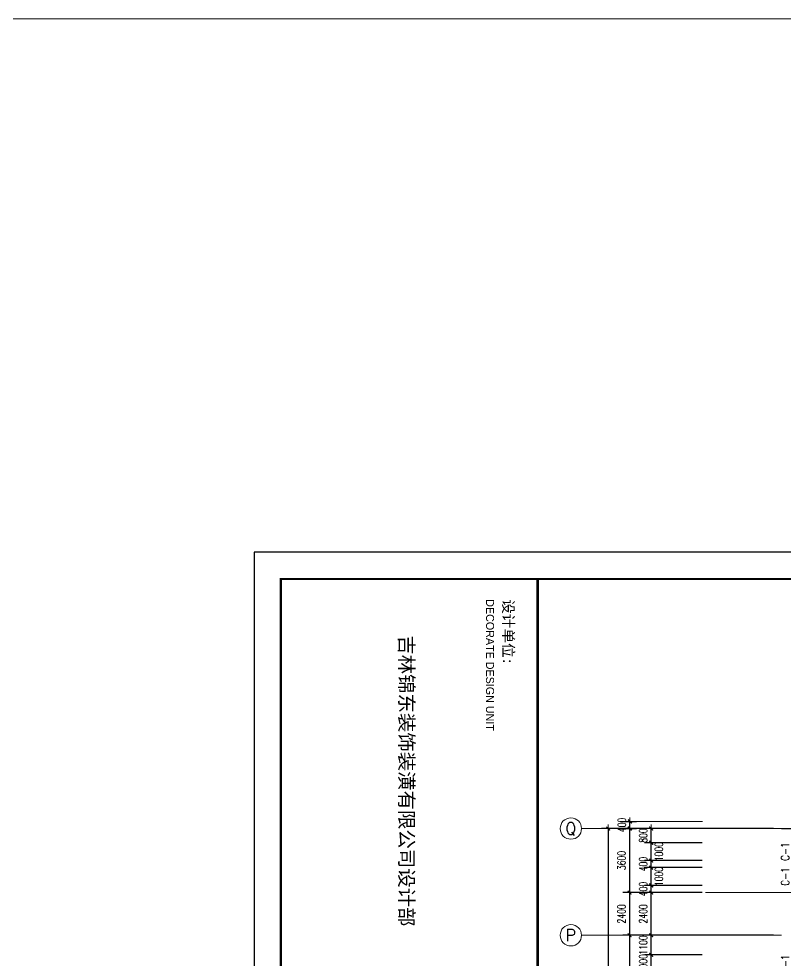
# Model space of a CAD drawing. Extents: x -220435 to 246757, y -381552 to -223577.
# Drawn here: x -79955 to -36897, y -276489 to -223577 of the extents above; entities that cross this region are included whole.
import ezdxf
from ezdxf.enums import TextEntityAlignment as Align

# ---------------------------------------------------------------- set-up
doc = ezdxf.new("R2010")
doc.units = 0
doc.header["$LTSCALE"] = 1500
doc.header["$MEASUREMENT"] = 0
doc.linetypes.add('DOTE', pattern=[2.42, 2, -0.2, 0.02, -0.2])
doc.layers.get('0').update_dxf_attribs({"linetype": 'CONTINUOUS'})
doc.layers.get('DEFPOINTS').update_dxf_attribs({"linetype": 'CONTINUOUS'})
for name, color, linetype in [('AXIS', 7, 'CONTINUOUS'), ('AXIS_TEXT', 7, 'CONTINUOUS'), ('DOTE', 7, 'DOTE'), ('WINDOW_TEXT', 7, 'CONTINUOUS')]:
    doc.layers.add(name, color=color, linetype=linetype)
for name, color, linetype, lineweight in [('PUB_DIM', 7, 'CONTINUOUS', 0), ('WINDOW', 7, 'CONTINUOUS', 0), ('我的', 7, 'CONTINUOUS', 0)]:
    doc.layers.add(name, color=color, linetype=linetype, lineweight=lineweight)
doc.styles.add('_SIMPLEX', font='SIMPLEX.shx', dxfattribs={"width": 0.8})
doc.styles.add('COMPLEX', font='COMPLEX')
doc.styles.add('DIM_FONT', font='TXT.shx', dxfattribs={"width": 0.7})
doc.styles.add('SIMPLEX', font='SIMPLEX.SHX')
doc.dimstyles.new('DIMN150', dxfattribs={"dimscale": 1.5, "dimtxt": 300, "dimasz": 1, "dimexe": 250, "dimexo": 300, "dimgap": 150, "dimtad": 1, "dimdec": 0, "dimzin": 0, "dimdsep": 46, "dimtxsty": 'DIM_FONT', "dimblk": '_DIMX', "dimcen": 0.09, "dimclrt": 7, "dimadec": 0, "dimazin": 0, "dimtfac": 1, "dimtdec": 0, "dimtix": 1, "dimtmove": 2, "dimatfit": 3, "dimldrblk": '_DIMX', "dimfxl": 1, "dimtolj": 1, "dimtzin": 0, "dimarcsym": 0})

# ---------------------------------------------------------------- blocks, each defined once
blk = doc.blocks.new('_DIMX')
blk.add_line((-150, 0), (150, 0))
at = {"const_width": 50}
blk.add_lwpolyline([(-70, -70), (70, 70)], dxfattribs=at)
blk = doc.blocks.new('*D930')
at = {"layer": 'DEFPOINTS', "color": 0, "lineweight": 20}
for p in [(-37097, -269089), (-46839, -347679), (-37097, -347679)]:
    blk.add_point(p, dxfattribs=at)
at = {"layer": 'PUB_DIM', "color": 0, "lineweight": -2}
for p, q in [((-37547, -269089), (-47214, -269089)), ((-46839, -269091), (-46839, -347678)), ((-37547, -347679), (-47214, -347679))]:
    blk.add_line(p, q, dxfattribs=at)
at = {"layer": 'PUB_DIM', "color": 0, "lineweight": -2, "xscale": 1.5, "yscale": 1.5, "zscale": 1.5}
for p, rotation in [((-46839, -269089), 90), ((-46839, -347679), 270)]:
    blk.add_blockref('_DIMX', p, dxfattribs=dict(at, rotation=rotation))
at = {"layer": 'PUB_DIM', "color": 7, "insert": (-47289, -308384), "char_height": 450, "attachment_point": 5, "rotation": 90, "style": 'DIM_FONT'}
blk.add_mtext('\\A1;78590', dxfattribs=at)
blk = doc.blocks.new('*D813')
at = {"layer": 'DEFPOINTS', "color": 0, "lineweight": 20}
for p in [(-44424, -272689), (-41102, -272689), (-41102, -275089)]:
    blk.add_point(p, dxfattribs=at)
at = {"layer": 'PUB_DIM', "color": 0, "lineweight": -2}
for p, q in [((-41552, -272689), (-44799, -272689)), ((-44424, -275088), (-44424, -272691)), ((-41552, -275089), (-44799, -275089))]:
    blk.add_line(p, q, dxfattribs=at)
at = {"layer": 'PUB_DIM', "color": 0, "lineweight": -2, "xscale": 1.5, "yscale": 1.5, "zscale": 1.5}
for p, rotation in [((-44424, -272689), 90), ((-44424, -275089), 270)]:
    blk.add_blockref('_DIMX', p, dxfattribs=dict(at, rotation=rotation))
at = {"layer": 'PUB_DIM', "color": 7, "insert": (-44874, -273889), "char_height": 450, "attachment_point": 5, "rotation": 90, "style": 'DIM_FONT'}
blk.add_mtext('\\A1;2400', dxfattribs=at)
blk = doc.blocks.new('*D814')
at = {"layer": 'DEFPOINTS', "color": 0, "lineweight": 20}
for p in [(-41102, -272689), (-45639, -275089), (-41102, -275089)]:
    blk.add_point(p, dxfattribs=at)
at = {"layer": 'PUB_DIM', "color": 0, "lineweight": -2}
for p, q in [((-41552, -272689), (-46014, -272689)), ((-45639, -272691), (-45639, -275088)), ((-41552, -275089), (-46014, -275089))]:
    blk.add_line(p, q, dxfattribs=at)
at = {"layer": 'PUB_DIM', "color": 0, "lineweight": -2, "xscale": 1.5, "yscale": 1.5, "zscale": 1.5}
for p, rotation in [((-45639, -272689), 90), ((-45639, -275089), 270)]:
    blk.add_blockref('_DIMX', p, dxfattribs=dict(at, rotation=rotation))
at = {"layer": 'PUB_DIM', "color": 7, "insert": (-46089, -273889), "char_height": 450, "attachment_point": 5, "rotation": 90, "style": 'DIM_FONT'}
blk.add_mtext('\\A1;2400', dxfattribs=at)
blk = doc.blocks.new('*D822')
at = {"layer": 'DEFPOINTS', "color": 0, "lineweight": 20}
for p in [(-44424, -275089), (-41102, -275089), (-41102, -276189)]:
    blk.add_point(p, dxfattribs=at)
at = {"layer": 'PUB_DIM', "color": 0, "lineweight": -2}
for p, q in [((-41552, -275089), (-44799, -275089)), ((-44424, -275088), (-44424, -275086)), ((-44424, -276189), (-44424, -275089)), ((-41552, -276189), (-44799, -276189)), ((-44424, -276191), (-44424, -276192))]:
    blk.add_line(p, q, dxfattribs=at)
at = {"layer": 'PUB_DIM', "color": 0, "lineweight": -2, "xscale": 1.5, "yscale": 1.5, "zscale": 1.5}
for p, rotation in [((-44424, -275089), 270), ((-44424, -276189), 90)]:
    blk.add_blockref('_DIMX', p, dxfattribs=dict(at, rotation=rotation))
at = {"layer": 'PUB_DIM', "color": 7, "insert": (-44874, -275639), "char_height": 450, "attachment_point": 5, "rotation": 90, "style": 'DIM_FONT'}
blk.add_mtext('\\A1;1100', dxfattribs=at)
blk = doc.blocks.new('*D823')
at = {"layer": 'DEFPOINTS', "color": 0, "lineweight": 20}
for p in [(-44424, -276189), (-41102, -276189), (-41102, -277189)]:
    blk.add_point(p, dxfattribs=at)
at = {"layer": 'PUB_DIM', "color": 0, "lineweight": -2}
for p, q in [((-41552, -276189), (-44799, -276189)), ((-44424, -276188), (-44424, -276186)), ((-44424, -277189), (-44424, -276189)), ((-41552, -277189), (-44799, -277189)), ((-44424, -277191), (-44424, -277192))]:
    blk.add_line(p, q, dxfattribs=at)
at = {"layer": 'PUB_DIM', "color": 0, "lineweight": -2, "xscale": 1.5, "yscale": 1.5, "zscale": 1.5}
for p, rotation in [((-44424, -276189), 270), ((-44424, -277189), 90)]:
    blk.add_blockref('_DIMX', p, dxfattribs=dict(at, rotation=rotation))
at = {"layer": 'PUB_DIM', "color": 7, "insert": (-44874, -276689), "char_height": 450, "attachment_point": 5, "rotation": 90, "style": 'DIM_FONT'}
blk.add_mtext('\\A1;1000', dxfattribs=at)
blk = doc.blocks.new('*D778')
at = {"layer": 'DEFPOINTS', "color": 0, "lineweight": 20}
for p in [(-37097, -275089), (-45639, -281089), (-37097, -281089)]:
    blk.add_point(p, dxfattribs=at)
at = {"layer": 'PUB_DIM', "color": 0, "lineweight": -2}
for p, q in [((-37547, -275089), (-46014, -275089)), ((-45639, -275091), (-45639, -281088)), ((-37547, -281089), (-46014, -281089))]:
    blk.add_line(p, q, dxfattribs=at)
at = {"layer": 'PUB_DIM', "color": 0, "lineweight": -2, "xscale": 1.5, "yscale": 1.5, "zscale": 1.5}
for p, rotation in [((-45639, -275089), 90), ((-45639, -281089), 270)]:
    blk.add_blockref('_DIMX', p, dxfattribs=dict(at, rotation=rotation))
at = {"layer": 'PUB_DIM', "color": 7, "insert": (-46089, -278089), "char_height": 450, "attachment_point": 5, "rotation": 90, "style": 'DIM_FONT'}
blk.add_mtext('\\A1;6000', dxfattribs=at)
blk = doc.blocks.new('_AXISO')
blk.add_circle((0, 0), 0.5)
at = {"layer": 'AXIS_TEXT', "style": 'COMPLEX', "width": 1.041667}
blk.add_attdef('A', text='', height=0.56, dxfattribs=at).set_placement((-0.25, -0.28), (0.25, -0.28), align=Align.FIT)
blk = doc.blocks.new('_WBLK')
for p, q in [((-0.5, 0.5), (0.5, 0.5)), ((0.5, 0.167), (-0.5, 0.167)), ((0.5, -0.167), (-0.5, -0.167)), ((-0.5, -0.5), (0.5, -0.5))]:
    blk.add_line(p, q)
at = {"layer": 'WINDOW_TEXT', "style": 'SIMPLEX', "flags": 9}
blk.add_attdef('A', text='', height=1, dxfattribs=at).set_placement((0, 1.5), align=Align.MIDDLE)
blk = doc.blocks.new('*D785')
at = {"layer": 'DEFPOINTS', "color": 0, "lineweight": 20}
for p in [(-44424, -269089), (-41102, -269089), (-41102, -269889)]:
    blk.add_point(p, dxfattribs=at)
at = {"layer": 'PUB_DIM', "color": 0, "lineweight": -2}
for p, q in [((-41552, -269089), (-44799, -269089)), ((-44424, -269088), (-44424, -269086)), ((-44424, -269889), (-44424, -269089)), ((-41552, -269889), (-44799, -269889)), ((-44424, -269891), (-44424, -269892))]:
    blk.add_line(p, q, dxfattribs=at)
at = {"layer": 'PUB_DIM', "color": 0, "lineweight": -2, "xscale": 1.5, "yscale": 1.5, "zscale": 1.5}
for p, rotation in [((-44424, -269089), 270), ((-44424, -269889), 90)]:
    blk.add_blockref('_DIMX', p, dxfattribs=dict(at, rotation=rotation))
at = {"layer": 'PUB_DIM', "color": 7, "insert": (-44874, -269489), "char_height": 450, "attachment_point": 5, "rotation": 90, "style": 'DIM_FONT'}
blk.add_mtext('\\A1;800', dxfattribs=at)
blk = doc.blocks.new('*D786')
at = {"layer": 'DEFPOINTS', "color": 0, "lineweight": 20}
for p in [(-44424, -269889), (-41102, -269889), (-41102, -270889)]:
    blk.add_point(p, dxfattribs=at)
at = {"layer": 'PUB_DIM', "color": 0, "lineweight": -2}
for p, q in [((-41552, -269889), (-44799, -269889)), ((-44424, -270888), (-44424, -269891)), ((-41552, -270889), (-44799, -270889))]:
    blk.add_line(p, q, dxfattribs=at)
at = {"layer": 'PUB_DIM', "color": 0, "lineweight": -2, "xscale": 1.5, "yscale": 1.5, "zscale": 1.5}
for p, rotation in [((-44424, -269889), 90), ((-44424, -270889), 270)]:
    blk.add_blockref('_DIMX', p, dxfattribs=dict(at, rotation=rotation))
at = {"layer": 'PUB_DIM', "color": 7, "insert": (-43992, -270389), "char_height": 450, "attachment_point": 5, "rotation": 90, "style": 'DIM_FONT'}
blk.add_mtext('\\A1;1000', dxfattribs=at)
blk = doc.blocks.new('*D787')
at = {"layer": 'DEFPOINTS', "color": 0, "lineweight": 20}
for p in [(-44424, -270889), (-41102, -270889), (-41102, -271289)]:
    blk.add_point(p, dxfattribs=at)
at = {"layer": 'PUB_DIM', "color": 0, "lineweight": -2}
for p, q in [((-41552, -270889), (-44799, -270889)), ((-44424, -270888), (-44424, -270886)), ((-44424, -271289), (-44424, -270889)), ((-41552, -271289), (-44799, -271289)), ((-44424, -271291), (-44424, -271292))]:
    blk.add_line(p, q, dxfattribs=at)
at = {"layer": 'PUB_DIM', "color": 0, "lineweight": -2, "xscale": 1.5, "yscale": 1.5, "zscale": 1.5}
for p, rotation in [((-44424, -270889), 270), ((-44424, -271289), 90)]:
    blk.add_blockref('_DIMX', p, dxfattribs=dict(at, rotation=rotation))
at = {"layer": 'PUB_DIM', "color": 7, "insert": (-44874, -271089), "char_height": 450, "attachment_point": 5, "rotation": 90, "style": 'DIM_FONT'}
blk.add_mtext('\\A1;400', dxfattribs=at)
blk = doc.blocks.new('*D788')
at = {"layer": 'DEFPOINTS', "color": 0, "lineweight": 20}
for p in [(-44424, -271289), (-41102, -271289), (-41102, -272289)]:
    blk.add_point(p, dxfattribs=at)
at = {"layer": 'PUB_DIM', "color": 0, "lineweight": -2}
for p, q in [((-41552, -271289), (-44799, -271289)), ((-44424, -272288), (-44424, -271291)), ((-41552, -272289), (-44799, -272289))]:
    blk.add_line(p, q, dxfattribs=at)
at = {"layer": 'PUB_DIM', "color": 0, "lineweight": -2, "xscale": 1.5, "yscale": 1.5, "zscale": 1.5}
for p, rotation in [((-44424, -271289), 90), ((-44424, -272289), 270)]:
    blk.add_blockref('_DIMX', p, dxfattribs=dict(at, rotation=rotation))
at = {"layer": 'PUB_DIM', "color": 7, "insert": (-43992, -271789), "char_height": 450, "attachment_point": 5, "rotation": 90, "style": 'DIM_FONT'}
blk.add_mtext('\\A1;1000', dxfattribs=at)
blk = doc.blocks.new('*D789')
at = {"layer": 'DEFPOINTS', "color": 0, "lineweight": 20}
for p in [(-44424, -272289), (-41102, -272289), (-41102, -272689)]:
    blk.add_point(p, dxfattribs=at)
at = {"layer": 'PUB_DIM', "color": 0, "lineweight": -2}
for p, q in [((-41552, -272289), (-44799, -272289)), ((-44424, -272288), (-44424, -272286)), ((-44424, -272689), (-44424, -272289)), ((-41552, -272689), (-44799, -272689)), ((-44424, -272691), (-44424, -272692))]:
    blk.add_line(p, q, dxfattribs=at)
at = {"layer": 'PUB_DIM', "color": 0, "lineweight": -2, "xscale": 1.5, "yscale": 1.5, "zscale": 1.5}
for p, rotation in [((-44424, -272289), 270), ((-44424, -272689), 90)]:
    blk.add_blockref('_DIMX', p, dxfattribs=dict(at, rotation=rotation))
at = {"layer": 'PUB_DIM', "color": 7, "insert": (-44874, -272489), "char_height": 450, "attachment_point": 5, "rotation": 90, "style": 'DIM_FONT'}
blk.add_mtext('\\A1;400', dxfattribs=at)
blk = doc.blocks.new('*D790')
at = {"layer": 'DEFPOINTS', "color": 0, "lineweight": 20}
for p in [(-41102, -269089), (-45639, -272689), (-41102, -272689)]:
    blk.add_point(p, dxfattribs=at)
at = {"layer": 'PUB_DIM', "color": 0, "lineweight": -2}
for p, q in [((-41552, -269089), (-46014, -269089)), ((-45639, -269091), (-45639, -272688)), ((-41552, -272689), (-46014, -272689))]:
    blk.add_line(p, q, dxfattribs=at)
at = {"layer": 'PUB_DIM', "color": 0, "lineweight": -2, "xscale": 1.5, "yscale": 1.5, "zscale": 1.5}
for p, rotation in [((-45639, -269089), 90), ((-45639, -272689), 270)]:
    blk.add_blockref('_DIMX', p, dxfattribs=dict(at, rotation=rotation))
at = {"layer": 'PUB_DIM', "color": 7, "insert": (-46089, -270889), "char_height": 450, "attachment_point": 5, "rotation": 90, "style": 'DIM_FONT'}
blk.add_mtext('\\A1;3600', dxfattribs=at)
blk = doc.blocks.new('*D1041')
at = {"layer": 'DEFPOINTS', "color": 0, "lineweight": 20}
for p in [(-46619, -268689), (-45619, -268689), (-46619, -269089)]:
    blk.add_point(p, dxfattribs=at)
at = {"layer": 'PUB_DIM', "color": 0, "lineweight": -2}
for p, q in [((-46169, -268689), (-45244, -268689)), ((-45619, -268687), (-45619, -268686)), ((-45619, -269089), (-45619, -268689)), ((-46169, -269089), (-45244, -269089)), ((-45619, -269091), (-45619, -269092))]:
    blk.add_line(p, q, dxfattribs=at)
at = {"layer": 'PUB_DIM', "color": 0, "lineweight": -2, "xscale": 1.5, "yscale": 1.5, "zscale": 1.5}
for p, rotation in [((-45619, -268689), 270), ((-45619, -269089), 90)]:
    blk.add_blockref('_DIMX', p, dxfattribs=dict(at, rotation=rotation))
at = {"layer": 'PUB_DIM', "color": 7, "insert": (-46069, -268889), "char_height": 450, "attachment_point": 5, "rotation": 90, "style": 'DIM_FONT'}
blk.add_mtext('\\A1;400', dxfattribs=at)

msp = doc.modelspace()

# ---------------------------------------------------------------- linework, layer by layer
at = {"layer": 'AXIS', "color": 250}
msp.add_lwpolyline([(20102.7, -253559.3), (-66737.4, -253559.3), (-66737.4, -370748.3), (20102.7, -370748.3)], close=True, dxfattribs=at)
at = {"layer": 'AXIS', "color": 0, "const_width": 120.2}
msp.add_lwpolyline([(18600.3, -255061.7), (-65234.9, -255061.7), (-65234.9, -369245.9), (18600.3, -369245.9)], close=True, dxfattribs=at)
at = {"layer": 'AXIS', "color": 0, "const_width": 150.2}
msp.add_lwpolyline([(-50811.7, -255061.7), (-50811.7, -369245.9)], dxfattribs=at)
at = {"layer": 'DOTE'}
msp.add_line((-37097.1, -269089.3), (-25897.1, -269089.3), dxfattribs=at)
at = {"layer": 'PUB_DIM'}
for p, q in [((-41545.7, -268688.9), (-46152.3, -268688.9)), ((-48338.8, -269089.3), (-37097.1, -269089.3)), ((-41382.1, -272689.3), (-18097.1, -272689.3)), ((-48338.8, -275089.3), (-37097.1, -275089.3))]:
    msp.add_line(p, q, dxfattribs=at)
at = {"layer": '我的', "linetype": 'ByBlock', "lineweight": 20}
msp.add_lwpolyline([(-220435.3, -223577.2), (246757, -223577.2), (246757, -381551.9), (-220435.3, -381551.9)], close=True, dxfattribs=at)

# ---------------------------------------------------------------- block references
at = {"layer": 'PUB_DIM'}
ref = msp.add_blockref('_AXISO', (-48938.8, -269089.3), dxfattribs=dict(at, xscale=1200, yscale=1200, zscale=1200))
ref.add_attrib('A', 'Q', dxfattribs={"layer": 'AXIS_TEXT', "height": 672, "style": 'COMPLEX', "width": 1.171875}).set_placement((-49238.8, -269425.3), (-48638.8, -269425.3), align=Align.FIT)
ref = msp.add_blockref('_AXISO', (-48938.8, -275089.3), dxfattribs=dict(at, xscale=1200, yscale=1200, zscale=1200))
ref.add_attrib('A', 'P', dxfattribs={"layer": 'AXIS_TEXT', "height": 672, "style": 'COMPLEX', "width": 1.102941}).set_placement((-49238.8, -275425.3), (-48638.8, -275425.3), align=Align.FIT)
at = {"layer": 'WINDOW'}
ref = msp.add_blockref('_WBLK', (-36247.1, -270389.3), dxfattribs=dict(at, xscale=1000, yscale=399.9999999999709, zscale=1000, rotation=90))
ref.add_attrib('A', 'C-1', dxfattribs={"layer": 'WINDOW_TEXT', "height": 450, "rotation": 90, "style": '_SIMPLEX', "width": 0.8, "flags": 8}).set_placement((-36897.1, -270389.3), align=Align.MIDDLE)
ref = msp.add_blockref('_WBLK', (-36247.1, -271789.3), dxfattribs=dict(at, xscale=1000, yscale=400, zscale=1000, rotation=90))
ref.add_attrib('A', 'C-1', dxfattribs={"layer": 'WINDOW_TEXT', "height": 450, "rotation": 90, "style": '_SIMPLEX', "width": 0.8, "flags": 8}).set_placement((-36897.1, -271789.3), align=Align.MIDDLE)
ref = msp.add_blockref('_WBLK', (-36247.1, -276689.3), dxfattribs=dict(at, xscale=1000, yscale=400.0000000000291, zscale=1000, rotation=90))
ref.add_attrib('A', 'C-1', dxfattribs={"layer": 'WINDOW_TEXT', "height": 450, "rotation": 90, "style": '_SIMPLEX', "width": 0.8, "flags": 8}).set_placement((-36897.1, -276689.3), align=Align.MIDDLE)

# ---------------------------------------------------------------- texts
at = {"layer": 'AXIS', "color": 250, "attachment_point": 1, "rotation": 270}
for s, insert, char_height, width in [('\\fￋￎￌ￥|b0|i0|c134|p2;\\C5;DECORATE DESIGN UNIT', (-53254, -256200.7), 450.727, 7587.931), ('{\\fSimHei|b0|i0|c134|p2;\\C5;设计单位:}', (-52147.7, -256200.7), 600.969, 5551.563), ('{\\fSimHei|b0|i0|c134|p2;\\C5;吉林锦东装饰装潢有限公司设计部}', (-57766.8, -258227.9), 800, 24810.274)]:
    msp.add_mtext(s, dxfattribs=dict(at, insert=insert, char_height=char_height, width=width))

# ---------------------------------------------------------------- dimensions: what is measured, and where the dimension line sits
at = {"layer": 'PUB_DIM'}
for p1, p2, distance, picture, middle in [((-46618.9, -269089.3), (-46618.9, -268688.9), -1000, '*D1041', (-46068.9, -268889.1)), ((-37097.1, -269089.3), (-37097.1, -347679.3), -9741.7, '*D930', (-47288.8, -308384.3)), ((-41101.9, -269089.3), (-41101.9, -272689.3), -4536.9, '*D790', (-46088.8, -270889.3)), ((-41101.9, -269889.3), (-41101.9, -269089.3), 3322.1, '*D785', (-44874, -269489.3)), ((-41101.9, -271289.3), (-41101.9, -270889.3), 3322.1, '*D787', (-44874, -271089.3)), ((-41101.9, -272689.3), (-41101.9, -275089.3), -4536.9, '*D814', (-46088.8, -273889.3)), ((-41101.9, -272689.3), (-41101.9, -272289.3), 3322.1, '*D789', (-44874, -272489.3)), ((-41101.9, -275089.3), (-41101.9, -272689.3), 3322.1, '*D813', (-44874, -273889.3)), ((-41101.9, -276189.3), (-41101.9, -275089.3), 3322.1, '*D822', (-44874, -275639.3)), ((-41101.9, -277189.3), (-41101.9, -276189.3), 3322.1, '*D823', (-44874, -276689.3))]:
    dim = msp.add_aligned_dim(p1=p1, p2=p2, distance=distance, dimstyle='DIMN150', dxfattribs=at)
    dim.commit()
    dim.dimension.update_dxf_attribs({"geometry": picture, "text_midpoint": middle})
for base, p1, p2, picture, middle in [((-44424, -269889.3), (-41101.9, -270889.3), (-41101.9, -269889.3), '*D786', (-43992, -270389.3)), ((-44424, -271289.3), (-41101.9, -272289.3), (-41101.9, -271289.3), '*D788', (-43992, -271789.3))]:
    dim = msp.add_linear_dim(base=base, p1=p1, p2=p2, angle=90, dimstyle='DIMN150', dxfattribs=at)
    dim.commit()
    dim.dimension.update_dxf_attribs({"geometry": picture, "text_midpoint": middle, "dimtype": 161})
dim = msp.add_linear_dim(base=(-45638.8, -281089.3), p1=(-37097.1, -275089.3), p2=(-37097.1, -281089.3), angle=90, dimstyle='DIMN150', dxfattribs=at)
dim.commit()
dim.dimension.update_dxf_attribs({"geometry": '*D778', "text_midpoint": (-46088.8, -278089.3)})

doc.saveas('drawing.dxf')
